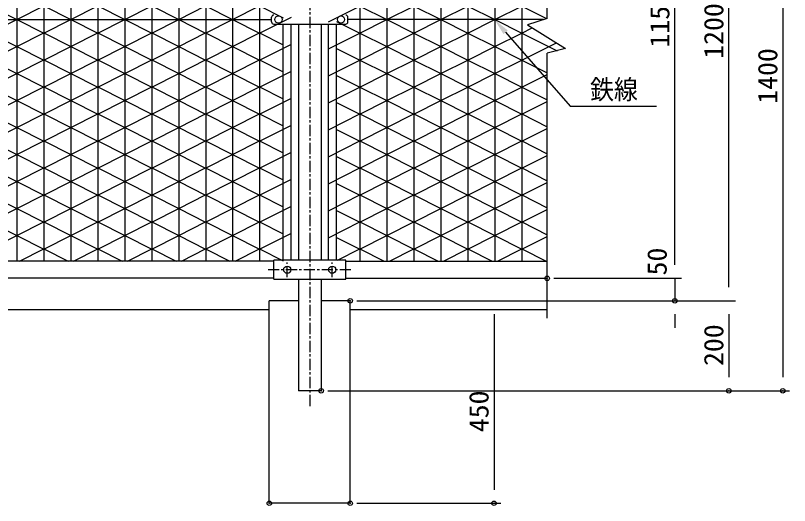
# Model space of a CAD drawing. Units: millimetres, scale not verified. Extents: x -4425 to 4425, y -3150 to 3150.
# Drawn here: x -2286 to -564, y -887 to 202 of the extents above; entities that cross this region are included whole.
import ezdxf
from ezdxf.enums import TextEntityAlignment as Align

# ---------------------------------------------------------------- set-up
doc = ezdxf.new("R2010")
doc.units = ezdxf.units.MM
doc.header["$LTSCALE"] = 20
doc.header["$PDMODE"] = 32
doc.header["$PDSIZE"] = 10
doc.linetypes.add('USER1', pattern=[2, 1.25, -0.25, 0.25, -0.25])
for name, color, linetype, lineweight in [('0-0_0', 1, 'Continuous', 25), ('0-1_SUNPOU', 1, 'Continuous', 25), ('0-4_KISO', 7, 'Continuous', 25), ('0-5_KOUZOU', 7, 'Continuous', 25), ('0-7_BUHIN', 7, 'Continuous', 25), ('0-8_BOLT', 3, 'Continuous', 25), ('0-9_AMI-HATCH', 6, 'Continuous', 25)]:
    doc.layers.add(name, color=color, linetype=linetype, lineweight=lineweight)
doc.layers.add('0-2_DEFPOINTS', color=7, linetype='Continuous')
doc.styles.add('ＭＳ ゴシック', font='')
doc.styles.get('ＭＳ ゴシック').set_extended_font_data('MS Gothic')

msp = doc.modelspace()

# ---------------------------------------------------------------- linework, layer by layer
at = {"layer": '0-0_0'}
for p, q in [((-819.06, -352.11), (-819.06, 737.89)), ((-699.06, -402.11), (-699.06, 737.89)), ((-579.06, 737.89), (-579.06, -602.11)), ((-819.06, -352.11), (-819.06, -322.11)), ((-1088.1, -382.11), (-804.06, -382.11)), ((-1088.1, -382.11), (-804.06, -382.11)), ((-819.06, -382.11), (-819.06, -432.11)), ((-1526.06, -432.11), (-804.06, -432.11)), ((-1526.06, -432.11), (-684.06, -432.11)), ((-1526.06, -432.11), (-684.06, -432.11)), ((-1526.06, -432.11), (-1206.25, -432.11)), ((-1221.25, -462.11), (-1221.25, -852.11)), ((-819.06, -462.11), (-819.06, -492.11)), ((-699.06, -462.11), (-699.06, -602.11)), ((-1590.66, -632.11), (-564.06, -632.11)), ((-1590.66, -632.11), (-684.06, -632.11)), ((-1526.06, -882.11), (-1206.25, -882.11))]:
    msp.add_line(p, q, dxfattribs=at)
at = {"layer": '0-1_SUNPOU'}
for p, q in [((-1195.54, 164.65), (-1052.17, 0.61)), ((-1052.17, 0.61), (-859.92, 0.61))]:
    msp.add_line(p, q, dxfattribs=at)
msp.add_solid([(-1200.25, 160.54), (-1220.22, 192.89), (-1190.84, 168.76)], dxfattribs=at)
at = {"layer": '0-2_DEFPOINTS'}
for p in [(-1103.1, -382.11), (-1103.1, -382.11), (-1541.06, -432.11), (-1541.06, -432.11), (-819.06, -432.11), (-1605.66, -632.11), (-699.06, -632.11), (-579.06, -632.11), (-1721.06, -882.11), (-1541.06, -882.11), (-1541.06, -882.11), (-1221.25, -882.11)]:
    msp.add_point(p, dxfattribs=at)
at = {"layer": '0-4_KISO'}
for p, q in [((-1721.06, -882.11), (-1721.06, -432.11)), ((-1656.46, -432.11), (-1721.06, -432.11)), ((-1721.06, -452.11), (-3564.06, -452.11)), ((-1103.1, -452.11), (-1541.06, -452.11)), ((-1541.06, -882.11), (-1721.06, -882.11))]:
    msp.add_line(p, q, dxfattribs=at)
msp.add_lwpolyline([(-1541.06, -882.11), (-1541.06, -432.11), (-1605.66, -432.11)], dxfattribs=at)
at = {"layer": '0-5_KOUZOU', "color": 3}
for p, q in [((-1103.1, 195.54), (-1103.1, 861.25)), ((-1103.1, -470.62), (-1103.1, 118.02))]:
    msp.add_line(p, q, dxfattribs=at)
at = {"layer": '0-5_KOUZOU', "color": 1, "linetype": 'USER1'}
msp.add_line((-1631.06, 839.01), (-1631.06, -670.22), dxfattribs=at)
at = {"layer": '0-5_KOUZOU'}
for p, q in [((-3569.08, 192.89), (-1716.04, 192.89)), ((-1110.94, 192.89), (-1546.08, 192.89)), ((-1690.52, -341.87), (-1690.54, 182.88)), ((-1672.53, -341.86), (-1672.55, 182.89)), ((-1656.46, 182.89), (-1656.46, -341.86)), ((-1605.66, 182.89), (-1605.66, -341.86)), ((-1589.59, -341.86), (-1589.57, 182.89)), ((-1571.6, -341.87), (-1571.58, 182.88)), ((-1711.06, -344.11), (-3574.06, -344.11)), ((-1551.06, -344.11), (-1103.1, -344.11)), ((-1711.06, -382.11), (-3574.06, -382.11)), ((-1656.46, -384.36), (-1656.46, -632.11)), ((-1605.66, -384.36), (-1605.66, -632.11)), ((-1551.06, -382.11), (-1103.1, -382.11)), ((-1605.66, -632.11), (-1656.46, -632.11))]:
    msp.add_line(p, q, dxfattribs=at)
at = {"layer": '0-5_KOUZOU', "color": 3}
msp.add_lwpolyline([(-1103.1, 195.54), (-1146.5, 180.84), (-1061.96, 128.5), (-1103.1, 118.02)], dxfattribs=at)
at = {"layer": '0-7_BUHIN'}
for p, q in [((-1716.08, 187.89), (-1716.08, 197.89)), ((-1546.08, 187.89), (-1546.08, 197.89)), ((-1711.2, 182.89), (-1551.08, 182.89)), ((-1551.06, -341.86), (-1711.06, -341.86)), ((-1711.06, -384.36), (-1711.06, -341.86))]:
    msp.add_line(p, q, dxfattribs=at)
at = {"layer": '0-7_BUHIN', "color": 1, "linetype": 'USER1'}
for p, q in [((-1681.06, -379.94), (-1681.06, -347.26)), ((-1581.06, -379.94), (-1581.06, -347.26)), ((-1539.44, -363.11), (-1723.74, -363.11))]:
    msp.add_line(p, q, dxfattribs=at)
at = {"layer": '0-7_BUHIN'}
msp.add_lwpolyline([(-1711.06, -384.36), (-1551.06, -384.36), (-1551.06, -341.86)], dxfattribs=at)
for centre, start, end in [((-1711.08, 197.89), 90, 180), ((-1551.08, 197.89), 0, 90), ((-1711.08, 187.89), 180, 270), ((-1551.08, 187.89), 270, 0)]:
    msp.add_arc(centre, 5, start, end, dxfattribs=at)
at = {"layer": '0-8_BOLT'}
for centre in [(-1700.58, 192.89), (-1561.58, 192.89), (-1681.06, -363.11), (-1581.06, -363.11)]:
    msp.add_circle(centre, 8, dxfattribs=at)
at = {"layer": '0-9_AMI-HATCH'}
for p, q in [((-2282.56, 729.89), (-2282.56, -344.11)), ((-2222.56, 729.89), (-2222.56, -344.11)), ((-2162.56, 729.89), (-2162.56, -344.11)), ((-2102.56, 729.89), (-2102.56, -344.11)), ((-2042.56, 729.89), (-2042.56, -344.11)), ((-1982.56, 729.89), (-1982.56, -344.11)), ((-1922.56, 729.89), (-1922.56, -344.11)), ((-1862.56, 729.89), (-1862.56, -344.11)), ((-1802.56, 729.89), (-1802.56, -344.11)), ((-1742.56, 729.89), (-1742.56, -344.11)), ((-1519.52, 729.81), (-1519.52, -344.19)), ((-1459.52, 729.81), (-1459.52, -344.19)), ((-1399.52, 729.81), (-1399.52, -344.19)), ((-1339.52, 729.81), (-1339.52, -344.19)), ((-1279.52, 729.81), (-1279.52, -344.19)), ((-1219.52, 729.81), (-1219.52, -344.19)), ((-1159.52, 729.81), (-1159.52, -344.19)), ((-2342.58, 223.05), (-2282.56, 192.9)), ((-2282.6, 192.9), (-2222.58, 223.05)), ((-2222.58, 223.05), (-2162.56, 192.9)), ((-2162.6, 192.9), (-2102.58, 223.05)), ((-2102.58, 223.05), (-2042.56, 192.9)), ((-2042.6, 192.9), (-1982.58, 223.05)), ((-1982.58, 223.05), (-1922.56, 192.9)), ((-1922.6, 192.9), (-1862.58, 223.05)), ((-1862.58, 223.05), (-1802.56, 192.9)), ((-1802.6, 192.9), (-1742.58, 223.05)), ((-1742.58, 223.05), (-1690.56, 196.92)), ((-1459.56, 192.82), (-1399.54, 222.97)), ((-1399.54, 222.97), (-1339.52, 192.82)), ((-1219.56, 192.82), (-1159.54, 222.97)), ((-1159.54, 222.97), (-1104.19, 195.17)), ((-2342.58, 162.76), (-2282.56, 192.9)), ((-2282.6, 192.9), (-2222.58, 162.76)), ((-2222.58, 162.76), (-2162.56, 192.9)), ((-2162.6, 192.9), (-2102.58, 162.76)), ((-2102.58, 162.76), (-2042.56, 192.9)), ((-2042.6, 192.9), (-1982.58, 162.76)), ((-1982.58, 162.76), (-1922.56, 192.9)), ((-1922.6, 192.9), (-1862.58, 162.76)), ((-1862.58, 162.76), (-1802.56, 192.9)), ((-1802.6, 192.9), (-1742.58, 162.76)), ((-1742.58, 162.76), (-1671.56, 198.43)), ((-1519.54, 162.68), (-1459.52, 192.82)), ((-1459.56, 192.82), (-1399.54, 162.68)), ((-1399.54, 162.68), (-1339.52, 192.82)), ((-1219.56, 192.82), (-1159.54, 162.68)), ((-1571.56, 188.81), (-1519.54, 162.68)), ((-1159.54, 162.68), (-1136.14, 174.43)), ((-2342.58, 163.05), (-2282.56, 132.9)), ((-2282.6, 132.9), (-2222.58, 163.05)), ((-2222.58, 163.05), (-2162.56, 132.9)), ((-2162.6, 132.9), (-2102.58, 163.05)), ((-2102.58, 163.05), (-2042.56, 132.9)), ((-2042.6, 132.9), (-1982.58, 163.05)), ((-1982.58, 163.05), (-1922.56, 132.9)), ((-1922.6, 132.9), (-1862.58, 163.05)), ((-1862.58, 163.05), (-1802.56, 132.9)), ((-1802.6, 132.9), (-1742.58, 163.05)), ((-1742.58, 163.05), (-1690.56, 136.92)), ((-1589.54, 127.81), (-1519.54, 162.97)), ((-1519.54, 162.97), (-1459.52, 132.82)), ((-1459.56, 132.82), (-1399.54, 162.97)), ((-1399.54, 162.97), (-1339.52, 132.82)), ((-1339.56, 132.82), (-1279.54, 162.97)), ((-1279.54, 162.97), (-1219.52, 132.82)), ((-1219.56, 132.82), (-1159.54, 162.97)), ((-1159.54, 162.97), (-1081.17, 123.61)), ((-1742.58, 102.76), (-1671.56, 138.43)), ((-1159.54, 102.68), (-1082.64, 141.3)), ((-2342.58, 102.76), (-2282.56, 132.9)), ((-2282.6, 132.9), (-2222.58, 102.76)), ((-2222.58, 102.76), (-2162.56, 132.9)), ((-2162.6, 132.9), (-2102.58, 102.76)), ((-2102.58, 102.76), (-2042.56, 132.9)), ((-2042.6, 132.9), (-1982.58, 102.76)), ((-1982.58, 102.76), (-1922.56, 132.9)), ((-1922.6, 132.9), (-1862.58, 102.76)), ((-1862.58, 102.76), (-1802.56, 132.9)), ((-1802.6, 132.9), (-1742.58, 102.76)), ((-1571.56, 128.81), (-1519.54, 102.68)), ((-1519.54, 102.68), (-1459.52, 132.82)), ((-1459.56, 132.82), (-1399.54, 102.68)), ((-1399.54, 102.68), (-1339.52, 132.82)), ((-1339.56, 132.82), (-1279.54, 102.68)), ((-1279.54, 102.68), (-1219.52, 132.82)), ((-1219.56, 132.82), (-1159.54, 102.68)), ((-2342.58, 103.05), (-2282.56, 72.9)), ((-2282.6, 72.9), (-2222.58, 103.05)), ((-2222.58, 103.05), (-2162.56, 72.9)), ((-2162.6, 72.9), (-2102.58, 103.05)), ((-2102.58, 103.05), (-2042.56, 72.9)), ((-2042.6, 72.9), (-1982.58, 103.05)), ((-1982.58, 103.05), (-1922.56, 72.9)), ((-1922.6, 72.9), (-1862.58, 103.05)), ((-1862.58, 103.05), (-1802.56, 72.9)), ((-1802.6, 72.9), (-1742.58, 103.05)), ((-1742.58, 103.05), (-1690.56, 76.92)), ((-1459.56, 72.82), (-1399.54, 102.97)), ((-1399.54, 102.97), (-1339.52, 72.82)), ((-1219.56, 72.82), (-1159.54, 102.97)), ((-1159.54, 102.97), (-1103.1, 74.62)), ((-2342.58, 42.76), (-2282.56, 72.9)), ((-2282.6, 72.9), (-2222.58, 42.76)), ((-2222.58, 42.76), (-2162.56, 72.9)), ((-2162.6, 72.9), (-2102.58, 42.76)), ((-2102.58, 42.76), (-2042.56, 72.9)), ((-2042.6, 72.9), (-1982.58, 42.76)), ((-1982.58, 42.76), (-1922.56, 72.9)), ((-1922.6, 72.9), (-1862.58, 42.76)), ((-1862.58, 42.76), (-1802.56, 72.9)), ((-1802.6, 72.9), (-1742.58, 42.76)), ((-1742.58, 42.76), (-1671.56, 78.43)), ((-1519.54, 42.68), (-1459.52, 72.82)), ((-1459.56, 72.82), (-1399.54, 42.68)), ((-1399.54, 42.68), (-1339.52, 72.82)), ((-1219.56, 72.82), (-1159.54, 42.68)), ((-1159.54, 42.68), (-1103.1, 71.03)), ((-1571.56, 68.81), (-1519.54, 42.68)), ((-2342.58, 43.05), (-2282.56, 12.9)), ((-2282.6, 12.9), (-2222.58, 43.05)), ((-2222.58, 43.05), (-2162.56, 12.9)), ((-2162.6, 12.9), (-2102.58, 43.05)), ((-2102.58, 43.05), (-2042.56, 12.9)), ((-2042.6, 12.9), (-1982.58, 43.05)), ((-1982.58, 43.05), (-1922.56, 12.9)), ((-1922.6, 12.9), (-1862.58, 43.05)), ((-1862.58, 43.05), (-1802.56, 12.9)), ((-1802.6, 12.9), (-1742.58, 43.05)), ((-1742.58, 43.05), (-1690.56, 16.92)), ((-1589.54, 7.81), (-1519.54, 42.97)), ((-1519.54, 42.97), (-1459.52, 12.82)), ((-1459.56, 12.82), (-1399.54, 42.97)), ((-1399.54, 42.97), (-1339.52, 12.82)), ((-1339.56, 12.82), (-1279.54, 42.97)), ((-1279.54, 42.97), (-1219.52, 12.82)), ((-1219.56, 12.82), (-1159.54, 42.97)), ((-1159.54, 42.97), (-1103.1, 14.62)), ((-1742.58, -17.24), (-1671.56, 18.43)), ((-2342.58, -17.24), (-2282.56, 12.9)), ((-2282.6, 12.9), (-2222.58, -17.24)), ((-2222.58, -17.24), (-2162.56, 12.9)), ((-2162.6, 12.9), (-2102.58, -17.24)), ((-2102.58, -17.24), (-2042.56, 12.9)), ((-2042.6, 12.9), (-1982.58, -17.24)), ((-1982.58, -17.24), (-1922.56, 12.9)), ((-1922.6, 12.9), (-1862.58, -17.24)), ((-1862.58, -17.24), (-1802.56, 12.9)), ((-1802.6, 12.9), (-1742.58, -17.24)), ((-1571.56, 8.81), (-1519.54, -17.32)), ((-1519.54, -17.32), (-1459.52, 12.82)), ((-1459.56, 12.82), (-1399.54, -17.32)), ((-1399.54, -17.32), (-1339.52, 12.82)), ((-1339.56, 12.82), (-1279.54, -17.32)), ((-1279.54, -17.32), (-1219.52, 12.82)), ((-1219.56, 12.82), (-1159.54, -17.32)), ((-1159.54, -17.32), (-1103.1, 11.03)), ((-2342.58, -16.95), (-2282.56, -47.1)), ((-2282.6, -47.1), (-2222.58, -16.95)), ((-2222.58, -16.95), (-2162.56, -47.1)), ((-2162.6, -47.1), (-2102.58, -16.95)), ((-2102.58, -16.95), (-2042.56, -47.1)), ((-2042.6, -47.1), (-1982.58, -16.95)), ((-1982.58, -16.95), (-1922.56, -47.1)), ((-1922.6, -47.1), (-1862.58, -16.95)), ((-1862.58, -16.95), (-1802.56, -47.1)), ((-1802.6, -47.1), (-1742.58, -16.95)), ((-1742.58, -16.95), (-1690.56, -43.08)), ((-1459.56, -47.18), (-1399.54, -17.03)), ((-1399.54, -17.03), (-1339.52, -47.18)), ((-1219.56, -47.18), (-1159.54, -17.03)), ((-1159.54, -17.03), (-1103.1, -45.38)), ((-2342.58, -77.24), (-2282.56, -47.1)), ((-2282.6, -47.1), (-2222.58, -77.24)), ((-2222.58, -77.24), (-2162.56, -47.1)), ((-2162.6, -47.1), (-2102.58, -77.24)), ((-2102.58, -77.24), (-2042.56, -47.1)), ((-2042.6, -47.1), (-1982.58, -77.24)), ((-1982.58, -77.24), (-1922.56, -47.1)), ((-1922.6, -47.1), (-1862.58, -77.24)), ((-1862.58, -77.24), (-1802.56, -47.1)), ((-1802.6, -47.1), (-1742.58, -77.24)), ((-1742.58, -77.24), (-1671.56, -41.57)), ((-1571.56, -51.19), (-1519.54, -77.32)), ((-1519.54, -77.32), (-1459.52, -47.18)), ((-1459.56, -47.18), (-1399.54, -77.32)), ((-1399.54, -77.32), (-1339.52, -47.18)), ((-1219.56, -47.18), (-1159.54, -77.32)), ((-1159.54, -77.32), (-1103.1, -48.97)), ((-2342.58, -76.95), (-2282.56, -107.1)), ((-2282.6, -107.1), (-2222.58, -76.95)), ((-2222.58, -76.95), (-2162.56, -107.1)), ((-2162.6, -107.1), (-2102.58, -76.95)), ((-2102.58, -76.95), (-2042.56, -107.1)), ((-2042.6, -107.1), (-1982.58, -76.95)), ((-1982.58, -76.95), (-1922.56, -107.1)), ((-1922.6, -107.1), (-1862.58, -76.95)), ((-1862.58, -76.95), (-1802.56, -107.1)), ((-1802.6, -107.1), (-1742.58, -76.95)), ((-1742.58, -76.95), (-1690.56, -103.08)), ((-1589.54, -112.19), (-1519.54, -77.03)), ((-1519.54, -77.03), (-1459.52, -107.18)), ((-1459.56, -107.18), (-1399.54, -77.03)), ((-1399.54, -77.03), (-1339.52, -107.18)), ((-1339.56, -107.18), (-1279.54, -77.03)), ((-1279.54, -77.03), (-1219.52, -107.18)), ((-1219.56, -107.18), (-1159.54, -77.03)), ((-1159.54, -77.03), (-1103.1, -105.38)), ((-1742.58, -137.24), (-1671.56, -101.57)), ((-2342.58, -137.24), (-2282.56, -107.1)), ((-2282.6, -107.1), (-2222.58, -137.24)), ((-2222.58, -137.24), (-2162.56, -107.1)), ((-2162.6, -107.1), (-2102.58, -137.24)), ((-2102.58, -137.24), (-2042.56, -107.1)), ((-2042.6, -107.1), (-1982.58, -137.24)), ((-1982.58, -137.24), (-1922.56, -107.1)), ((-1922.6, -107.1), (-1862.58, -137.24)), ((-1862.58, -137.24), (-1802.56, -107.1)), ((-1802.6, -107.1), (-1742.58, -137.24)), ((-1571.56, -111.19), (-1519.54, -137.32)), ((-1519.54, -137.32), (-1459.52, -107.18)), ((-1459.56, -107.18), (-1399.54, -137.32)), ((-1399.54, -137.32), (-1339.52, -107.18)), ((-1339.56, -107.18), (-1279.54, -137.32)), ((-1279.54, -137.32), (-1219.52, -107.18)), ((-1219.56, -107.18), (-1159.54, -137.32)), ((-1159.54, -137.32), (-1103.1, -108.97)), ((-2342.58, -136.95), (-2282.56, -167.1)), ((-2282.6, -167.1), (-2222.58, -136.95)), ((-2222.58, -136.95), (-2162.56, -167.1)), ((-2162.6, -167.1), (-2102.58, -136.95)), ((-2102.58, -136.95), (-2042.56, -167.1)), ((-2042.6, -167.1), (-1982.58, -136.95)), ((-1982.58, -136.95), (-1922.56, -167.1)), ((-1922.6, -167.1), (-1862.58, -136.95)), ((-1862.58, -136.95), (-1802.56, -167.1)), ((-1802.6, -167.1), (-1742.58, -136.95)), ((-1742.58, -136.95), (-1690.56, -163.08)), ((-1589.54, -172.19), (-1519.54, -137.03)), ((-1519.54, -137.03), (-1459.52, -167.18)), ((-1459.56, -167.18), (-1399.54, -137.03)), ((-1399.54, -137.03), (-1339.52, -167.18)), ((-1219.56, -167.18), (-1159.54, -137.03)), ((-1159.54, -137.03), (-1103.1, -165.38)), ((-2342.58, -197.24), (-2282.56, -167.1)), ((-2282.6, -167.1), (-2222.58, -197.24)), ((-2222.58, -197.24), (-2162.56, -167.1)), ((-2162.6, -167.1), (-2102.58, -197.24)), ((-2102.58, -197.24), (-2042.56, -167.1)), ((-2042.6, -167.1), (-1982.58, -197.24)), ((-1982.58, -197.24), (-1922.56, -167.1)), ((-1922.6, -167.1), (-1862.58, -197.24)), ((-1862.58, -197.24), (-1802.56, -167.1)), ((-1802.6, -167.1), (-1742.58, -197.24)), ((-1742.58, -197.24), (-1671.56, -161.57)), ((-1459.56, -167.18), (-1399.54, -197.32)), ((-1399.54, -197.32), (-1339.52, -167.18)), ((-1219.56, -167.18), (-1159.54, -197.32)), ((-1159.54, -197.32), (-1103.1, -168.97)), ((-2342.58, -196.95), (-2282.56, -227.1)), ((-2282.6, -227.1), (-2222.58, -196.95)), ((-2222.58, -196.95), (-2162.56, -227.1)), ((-2162.6, -227.1), (-2102.58, -196.95)), ((-2102.58, -196.95), (-2042.56, -227.1)), ((-2042.6, -227.1), (-1982.58, -196.95)), ((-1982.58, -196.95), (-1922.56, -227.1)), ((-1922.6, -227.1), (-1862.58, -196.95)), ((-1862.58, -196.95), (-1802.56, -227.1)), ((-1802.6, -227.1), (-1742.58, -196.95)), ((-1742.58, -196.95), (-1690.56, -223.08)), ((-1589.54, -232.19), (-1519.54, -197.03)), ((-1519.54, -197.03), (-1459.52, -227.18)), ((-1459.56, -227.18), (-1399.54, -197.03)), ((-1399.54, -197.03), (-1339.52, -227.18)), ((-1339.56, -227.18), (-1279.54, -197.03)), ((-1279.54, -197.03), (-1219.52, -227.18)), ((-1219.56, -227.18), (-1159.54, -197.03)), ((-1159.54, -197.03), (-1103.1, -225.38)), ((-1742.58, -257.24), (-1671.56, -221.57)), ((-2342.58, -257.24), (-2282.56, -227.1)), ((-2282.6, -227.1), (-2222.58, -257.24)), ((-2222.58, -257.24), (-2162.56, -227.1)), ((-2162.6, -227.1), (-2102.58, -257.24)), ((-2102.58, -257.24), (-2042.56, -227.1)), ((-2042.6, -227.1), (-1982.58, -257.24)), ((-1982.58, -257.24), (-1922.56, -227.1)), ((-1922.6, -227.1), (-1862.58, -257.24)), ((-1862.58, -257.24), (-1802.56, -227.1)), ((-1802.6, -227.1), (-1742.58, -257.24)), ((-1571.56, -231.19), (-1519.54, -257.32)), ((-1519.54, -257.32), (-1459.52, -227.18)), ((-1459.56, -227.18), (-1399.54, -257.32)), ((-1399.54, -257.32), (-1339.52, -227.18)), ((-1339.56, -227.18), (-1279.54, -257.32)), ((-1279.54, -257.32), (-1219.52, -227.18)), ((-1219.56, -227.18), (-1159.54, -257.32)), ((-1159.54, -257.32), (-1103.1, -228.97)), ((-2342.58, -256.95), (-2282.56, -287.1)), ((-2282.6, -287.1), (-2222.58, -256.95)), ((-2222.58, -256.95), (-2162.56, -287.1)), ((-2162.6, -287.1), (-2102.58, -256.95)), ((-2102.58, -256.95), (-2042.56, -287.1)), ((-2042.6, -287.1), (-1982.58, -256.95)), ((-1982.58, -256.95), (-1922.56, -287.1)), ((-1922.6, -287.1), (-1862.58, -256.95)), ((-1862.58, -256.95), (-1802.56, -287.1)), ((-1802.6, -287.1), (-1742.58, -256.95)), ((-1742.58, -256.95), (-1690.56, -283.08)), ((-1589.54, -292.19), (-1519.54, -257.03)), ((-1519.54, -257.03), (-1459.52, -287.18)), ((-1459.56, -287.18), (-1399.54, -257.03)), ((-1399.54, -257.03), (-1339.52, -287.18)), ((-1219.56, -287.18), (-1159.54, -257.03)), ((-1159.54, -257.03), (-1103.1, -285.38)), ((-2342.58, -317.24), (-2282.56, -287.1)), ((-2282.6, -287.1), (-2222.58, -317.24)), ((-2222.58, -317.24), (-2162.56, -287.1)), ((-2162.6, -287.1), (-2102.58, -317.24)), ((-2102.58, -317.24), (-2042.56, -287.1)), ((-2042.6, -287.1), (-1982.58, -317.24)), ((-1982.58, -317.24), (-1922.56, -287.1)), ((-1922.6, -287.1), (-1862.58, -317.24)), ((-1862.58, -317.24), (-1802.56, -287.1)), ((-1802.6, -287.1), (-1742.58, -317.24)), ((-1742.58, -317.24), (-1671.56, -281.57)), ((-1459.56, -287.18), (-1399.54, -317.32)), ((-1399.54, -317.32), (-1339.52, -287.18)), ((-1219.56, -287.18), (-1159.54, -317.32)), ((-1159.54, -317.32), (-1103.1, -288.97)), ((-2156.66, -344.11), (-2102.58, -316.95)), ((-2102.58, -316.95), (-2048.5, -344.11)), ((-2036.66, -344.11), (-1982.58, -316.95)), ((-1982.58, -316.95), (-1928.5, -344.11)), ((-1796.66, -344.11), (-1742.58, -316.95)), ((-1742.58, -316.95), (-1690.56, -343.08)), ((-1569.14, -341.94), (-1519.54, -317.03)), ((-1519.54, -317.03), (-1465.45, -344.19)), ((-1453.62, -344.19), (-1399.54, -317.03)), ((-1399.54, -317.03), (-1345.45, -344.19)), ((-1333.62, -344.19), (-1279.54, -317.03)), ((-1279.54, -317.03), (-1225.45, -344.19)), ((-1213.62, -344.19), (-1159.54, -317.03)), ((-1159.54, -317.03), (-1105.45, -344.19))]:
    msp.add_line(p, q, dxfattribs=at)
for points in [[(-1589.54, 187.81), (-1519.54, 222.97), (-1459.52, 192.82)], [(-1339.56, 192.82), (-1279.54, 222.97), (-1219.52, 192.82)], [(-1339.56, 192.82), (-1279.54, 162.68), (-1219.52, 192.82)], [(-1589.54, 67.81), (-1519.54, 102.97), (-1459.52, 72.82)], [(-1339.56, 72.82), (-1279.54, 102.97), (-1219.52, 72.82)], [(-1339.56, 72.82), (-1279.54, 42.68), (-1219.52, 72.82)], [(-1589.54, -52.19), (-1519.54, -17.03), (-1459.52, -47.18)], [(-1339.56, -47.18), (-1279.54, -17.03), (-1219.52, -47.18)], [(-1339.56, -47.18), (-1279.54, -77.32), (-1219.52, -47.18)], [(-1339.56, -167.18), (-1279.54, -137.03), (-1219.52, -167.18)], [(-1571.56, -171.19), (-1519.54, -197.32), (-1459.52, -167.18)], [(-1339.56, -167.18), (-1279.54, -197.32), (-1219.52, -167.18)], [(-1339.56, -287.18), (-1279.54, -257.03), (-1219.52, -287.18)], [(-1571.56, -291.19), (-1519.54, -317.32), (-1459.52, -287.18)], [(-1339.56, -287.18), (-1279.54, -317.32), (-1219.52, -287.18)], [(-2276.66, -344.11), (-2222.58, -316.95), (-2168.5, -344.11)], [(-1916.66, -344.11), (-1862.58, -316.95), (-1808.5, -344.11)]]:
    msp.add_lwpolyline(points, dxfattribs=at)

# ---------------------------------------------------------------- texts
at = {"layer": '0-0_0', "color": 3, "style": 'ＭＳ ゴシック', "width": 1.05}
for s, p in [('1150', (-818.23, 130.64)), ('1200', (-698.23, 105.64)), ('1400', (-578.23, 5.64)), ('50', (-824.2, -375.82)), ('200', (-698.23, -577.11)), ('450', (-1220.42, -724.25))]:
    msp.add_text(s, height=43.26, rotation=90, dxfattribs=at).set_placement(p, align=Align.BOTTOM_LEFT)
at = {"layer": '0-1_SUNPOU', "color": 3, "style": 'ＭＳ ゴシック', "width": 0.9}
msp.add_text('鉄線', height=43.26, dxfattribs=at).set_placement((-1007.62, 2.78), align=Align.BOTTOM_LEFT)

doc.saveas('drawing.dxf')
